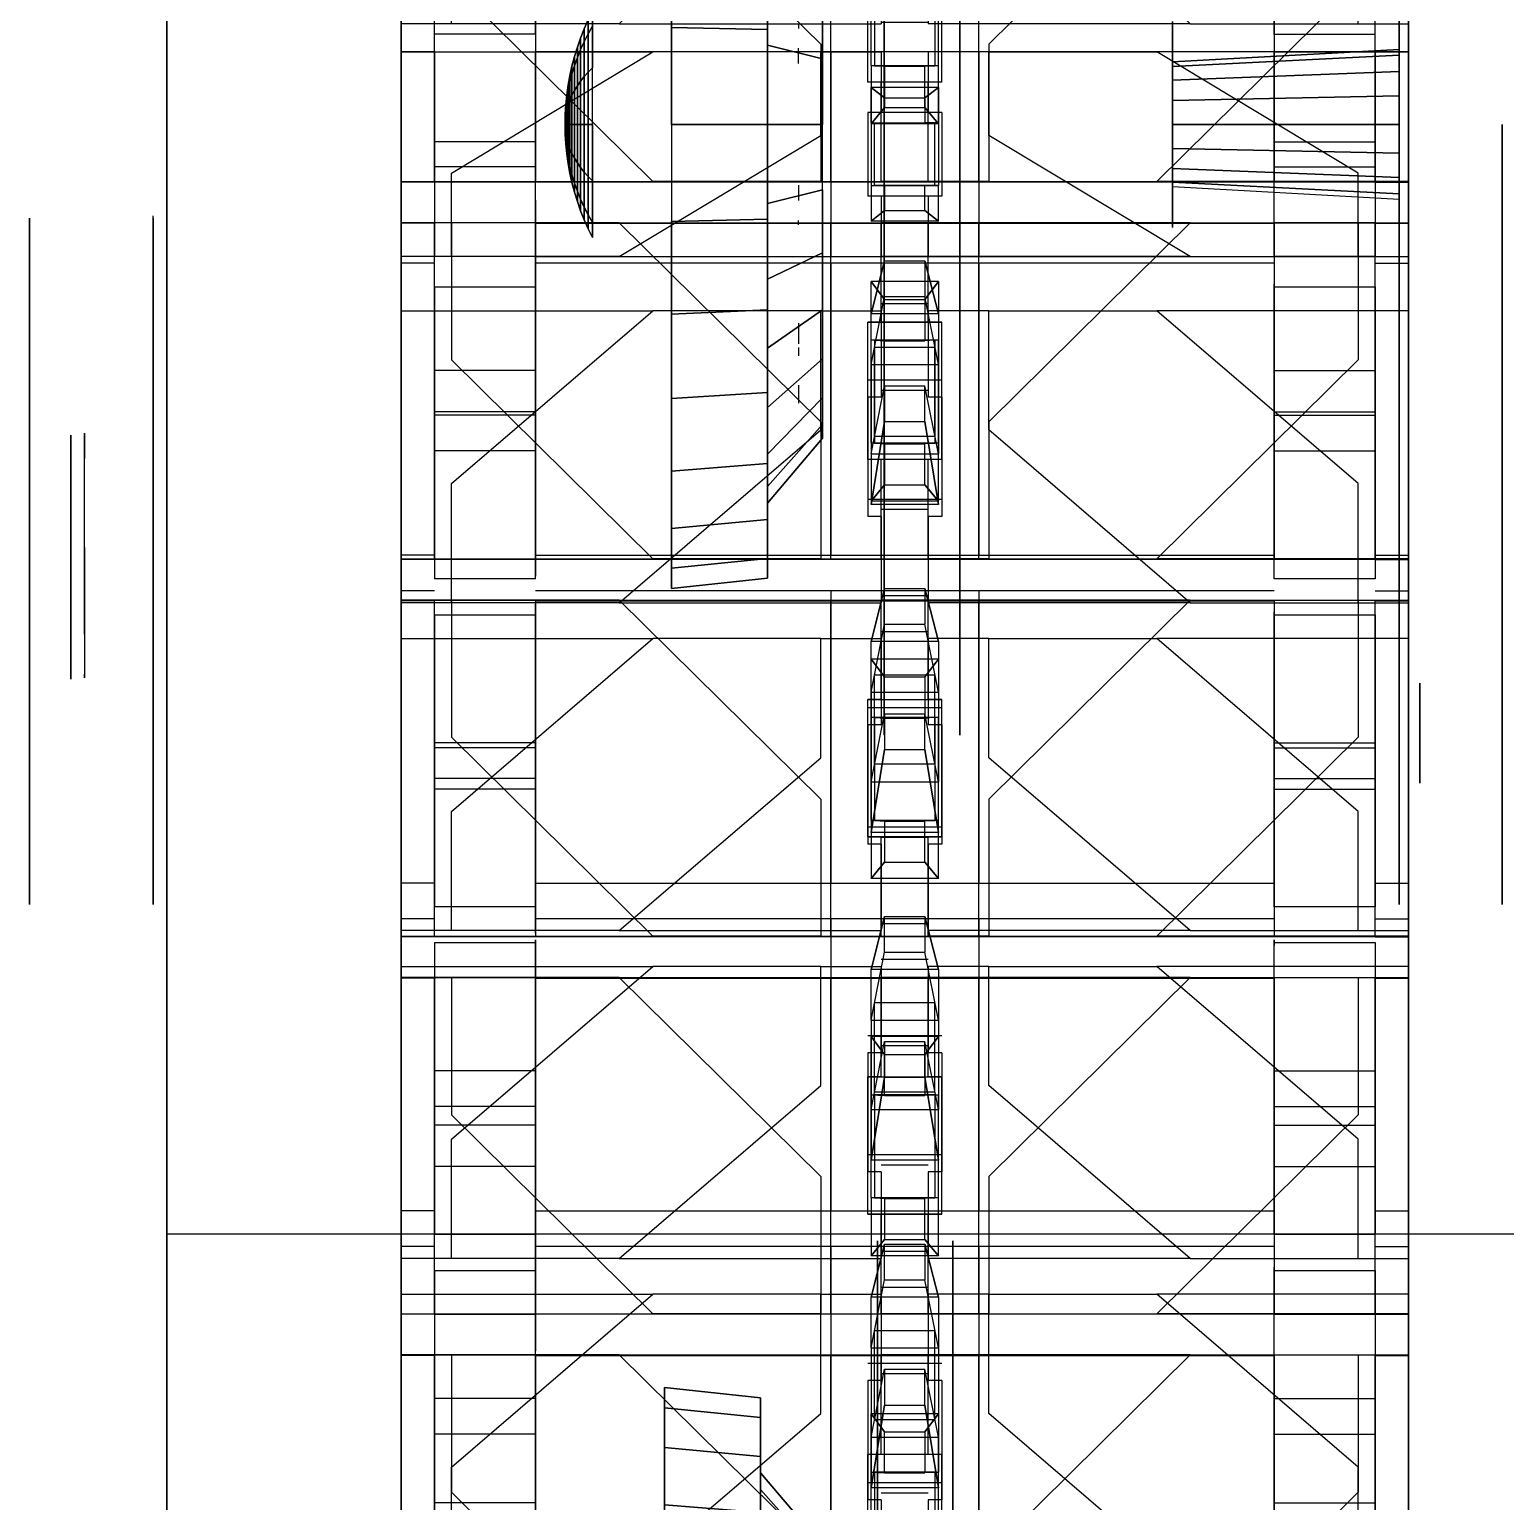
# Model space of a CAD drawing. Extents: x -54 to 215, y -235 to 116.
# Drawn here: x 79.3 to 100.8, y -166.54 to -145.09 of the extents above; entities that cross this region are included whole.
import ezdxf

# ---------------------------------------------------------------- set-up
doc = ezdxf.new("R2010")
doc.units = 0
doc.layers.get('0').update_dxf_attribs({"linetype": 'CONTINUOUS'})
for name, color, linetype in [('A', 7, 'CONTINUOUS'), ('F', 7, 'CONTINUOUS'), ('H', 7, 'CONTINUOUS')]:
    doc.layers.add(name, color=color, linetype=linetype)

# ---------------------------------------------------------------- blocks, each defined once
blk = doc.blocks.new('M-1-01')
at = {"color": 0}
for p, q in [((-80.633, 13.86), (-80.633, -173.64)), ((-80.633, -157.64, 2), (-80.633, -176.64, 2)), ((-80.633, -194.64, -2), (-80.633, -173.64)), ((-80.633, -194.64), (-80.633, -176.64, 2))]:
    blk.add_line(p, q, dxfattribs=at)
at = {"color": 0, "extrusion": (1, 0, -1.60787e-16)}
for p, q in [((-80.633, -134.34, -16.5), (-80.633, -187.34, -16.5)), ((-80.633, -196.14, -0.579), (-80.633, -155.34, 2.65)), ((-82.633, -164.84, -14.7), (-82.633, -164.84, -10.7)), ((-82.633, -168.84, -10.7), (-82.633, -164.84, -10.7)), ((-82.633, -168.84, -14.7), (-82.633, -164.84, -14.7)), ((-82.633, -168.84, -10.7), (-82.633, -168.84, -14.7))]:
    blk.add_line(p, q, dxfattribs=at)
at = {"color": 0, "extrusion": (1, 1.44144e-33, -1.60787e-16)}
for p, q in [((-81.833, -167.927, -10.819), (-81.833, -165.368, -12.704)), ((-81.833, -166.129, -14.591), (-81.833, -165.459, -14.212)), ((-81.833, -166.67, -14.447), (-81.833, -168.508, -11.345))]:
    blk.add_line(p, q, dxfattribs=at)
at = {"color": 0, "extrusion": (1, 0, -1.60787e-16)}
for centre, radius in [((-166.033, -13.436, -82.033), 0.606), ((-168.187, -11.069, -82.033), 0.173)]:
    blk.add_circle(centre, radius, dxfattribs=at)
for centre, radius, start, end in [((-166.84, -14.05, -80.833), 5.568, 206.1093, 333.8907), ((-166.84, -14.05, -80.833), 5.168, 208.3037, 331.6963), ((-168.164, -11.141, -81.833), 0.4, 53.6302, 210.6488)]:
    blk.add_arc(centre, radius, start, end, dxfattribs=at)
at = {"color": 0, "extrusion": (1, 1.44144e-33, -1.60787e-16)}
for centre, radius, start, end in [((-165.901, -13.428, -81.833), 0.9, 299.4683, 53.6302), ((-166.326, -14.243, -81.833), 0.4, 210.6488, 299.4683)]:
    blk.add_arc(centre, radius, start, end, dxfattribs=at)
at = {"color": 0, "invisible_edges": 15}
for points in [[(-82.633, -134.34, 2.65), (-82.633, -164.84, -10.7), (-82.633, -168.84, -10.7), (-82.633, -155.34, 2.65)], [(-82.633, -134.34, -16.5), (-82.633, -164.84, -14.7), (-82.633, -168.84, -14.7), (-82.633, -187.34, -16.5)], [(-82.633, -134.34, -16.5), (-82.633, -164.84, -14.7), (-82.633, -164.84, -10.7), (-82.633, -134.34, 2.65)], [(-82.633, -197.84, -2.72), (-82.633, -196.14, -0.579), (-82.633, -155.34, 2.65), (-82.633, -187.34, -16.5)], [(-82.633, -168.84, -10.7), (-82.633, -155.34, 2.65), (-82.633, -187.34, -16.5)], [(-80.633, -197.84, -2.72), (-80.633, -196.14, -0.579), (-80.633, -155.34, 2.65), (-80.633, -187.34, -16.5)], [(-80.633, -157.64, 2), (-80.633, -176.64, 2), (-80.633, -173.64), (-80.633, -157.64)], [(-59.633, -157.64, 2), (-59.633, -176.64, 2), (-80.633, -176.64, 2), (-80.633, -157.64, 2)], [(-81.833, -168.84, -10.7), (-81.833, -168.84, -14.7), (-81.833, -164.84, -14.7), (-81.833, -164.84, -10.7)], [(-82.633, -168.84, -14.7), (-82.633, -168.84, -10.7), (-82.633, -187.34, -16.5)], [(-80.633, -176.64, 2), (-80.633, -194.64), (-80.633, -194.64, -2), (-80.633, -173.64)], [(-80.633, -181.974, 1.407), (-80.633, -176.64, 2), (-70.933, -176.64, 2), (-70.933, -186.44, 2)], [(-59.633, -176.64, 2), (-59.633, -186.44, 2), (-70.933, -186.44, 2), (-70.933, -176.64, 2)]]:
    blk.add_3dface(points, dxfattribs=at)
at = {"layer": 'A', "color": 0}
blk.add_line((-80.633, -176.64, 2), (-59.633, -176.64, 2), dxfattribs=at)
at = {"color": 0}
mesh = blk.add_polymesh((9, 5), dxfattribs=at)
for k, corner in enumerate([(-82.033, -165.368), (-82.033, -165.003), (-82.033, -165.296), (-82.033, -165.976), (-82.033, -166.67), (-82.033, -165.688), (-82.033, -165.34), (-82.033, -165.611), (-82.033, -166.247), (-82.033, -166.9), (-82.033, -166.008), (-82.033, -165.729), (-82.033, -165.992), (-82.033, -166.563), (-82.033, -167.13), (-82.033, -166.327), (-82.033, -166.153), (-82.033, -166.417), (-82.033, -166.908), (-82.033, -167.36), (-82.033, -166.647), (-82.033, -166.593), (-82.033, -166.864), (-82.033, -167.268), (-82.033, -167.589), (-82.033, -166.967), (-82.033, -167.034), (-82.033, -167.311), (-82.033, -167.628), (-82.033, -167.819), (-82.033, -167.287), (-82.033, -167.458), (-82.033, -167.736), (-82.033, -167.973), (-82.033, -168.049), (-82.033, -167.607), (-82.033, -167.847), (-82.033, -168.117), (-82.033, -168.289), (-82.033, -168.278), (-82.033, -167.927), (-82.033, -168.184), (-82.033, -168.432), (-82.033, -168.56), (-82.033, -168.508)]):
    mesh.set_mesh_vertex(divmod(k, 5), corner)
at = {"layer": 'F', "color": 0}
mesh = blk.add_polymesh((2, 9), dxfattribs=at)
for k, corner in enumerate([(-82.633, -161.84), (-82.633, -162.707), (-82.633, -163.894), (-82.633, -165.308), (-82.633, -166.84), (-82.633, -168.372), (-82.633, -169.786), (-82.633, -170.973), (-82.633, -171.84), (-82.633, -162.29), (-82.633, -163.105), (-82.633, -164.19), (-82.633, -165.466), (-82.633, -166.84), (-82.633, -168.215), (-82.633, -169.49), (-82.633, -170.575), (-82.633, -171.39)]):
    mesh.set_mesh_vertex(divmod(k, 9), corner)
mesh = blk.add_polymesh((2, 9), dxfattribs=at)
for k, corner in enumerate([(-80.833, -161.84), (-80.833, -162.707), (-80.833, -163.894), (-80.833, -165.308), (-80.833, -166.84), (-80.833, -168.372), (-80.833, -169.786), (-80.833, -170.973), (-80.833, -171.84), (-80.833, -162.29), (-80.833, -163.105), (-80.833, -164.19), (-80.833, -165.466), (-80.833, -166.84), (-80.833, -168.215), (-80.833, -169.49), (-80.833, -170.575), (-80.833, -171.39)]):
    mesh.set_mesh_vertex(divmod(k, 9), corner)
blk = doc.blocks.new('M-1-052')
at = {"color": 0, "extrusion": (-1, 0, -1.60787e-16)}
for p, q in [((0, 14.6, 1.9), (0, 1.625, 1.9)), ((0, 14.6, -1.9), (0, 1.625, -1.9)), ((0, 7.6, 1), (0, 12.984, 1)), ((0, 7.6, -1), (0, 12.984, -1)), ((0, 7.4, -0.8), (0, 7.4, 0.8))]:
    blk.add_line(p, q, dxfattribs=at)
at = {"color": 0, "extrusion": (-1, 0, -1.60787e-16), "const_width": 1.3}
blk.add_lwpolyline([(-1.85, 0, 1), (1.85, 0, 1)], format="xyb", close=True, dxfattribs=at)
at = {"color": 0, "extrusion": (-1, 0, -1.60787e-16)}
blk.add_lwpolyline([(-1.2, 0, 1), (1.2, 0, 1)], format="xyb", close=True, dxfattribs=at)
blk.add_lwpolyline([(-0.52, -0.3), (0, -0.6), (0.52, -0.3), (0.52, 0.3), (0, 0.6), (-0.52, 0.3)], close=True, dxfattribs=at)
blk.add_circle((0, 0, 1.5), 2.5, dxfattribs=at)
for centre, radius, start, end in [((-14.6, 0), 1.9, 90, 270), ((-14.6, 0), 1.9, 31.7569, 90), ((-14.6, 0), 1.9, 270, 328.2431), ((-14.6, 0), 1.9, 328.2431, 31.7569), ((-7.6, -0.8), 0.2, 270, 360), ((-7.6, 0.8), 0.2, 0, 90), ((0, 0), 2.5, 229.4642, 130.5358)]:
    blk.add_arc(centre, radius, start, end, dxfattribs=at)
at = {"color": 0, "invisible_edges": 15}
for points in [[(-0.1, 0, 0.6), (-0.1, 0, -0.6), (-0.1, 0.52, -0.3), (-0.1, 0.52, 0.3)], [(-0.1, 0, 0.6), (-0.1, 0, -0.6), (-0.1, -0.52, -0.3), (-0.1, -0.52, 0.3)]]:
    blk.add_3dface(points, dxfattribs=at)
at = {"layer": 'A', "color": 0, "extrusion": (-1, 0, -1.60787e-16), "const_width": 0.1}
blk.add_lwpolyline([(-16.45, 0, 1), (-12.75, 0, 1)], format="xyb", close=True, dxfattribs=at)
at = {"layer": 'A', "color": 0, "extrusion": (-1, 0, -1.60787e-16)}
blk.add_circle((-14.6, 0, -3.3), 1.5, dxfattribs=at)
at = {"color": 0}
mesh = blk.add_polymesh((2, 7), dxfattribs=at)
for k, corner in enumerate([(-0.3, 0.52), (-0.3, 0.52), (-0.3, 0.52), (-0.3, 0.52), (-0.3, 0.52), (-0.3, 0.52), (-0.3, 0.52), (-0.3, 1.039), (-0.3, 1.128), (-0.3, 1.182), (-0.3, 1.2), (-0.3, 1.182), (-0.3, 1.128), (-0.3, 1.039)]):
    mesh.set_mesh_vertex(divmod(k, 7), corner)
mesh = blk.add_polymesh((2, 7), dxfattribs=at)
for k, corner in enumerate([(-0.3, 0.52), (-0.3, 0.433), (-0.3, 0.346), (-0.3, 0.26), (-0.3, 0.173), (-0.3, 0.087), (-0.3, 0), (-0.3, 1.039), (-0.3, 0.919), (-0.3, 0.771), (-0.3, 0.6), (-0.3, 0.41), (-0.3, 0.208), (-0.3, 0)]):
    mesh.set_mesh_vertex(divmod(k, 7), corner)
mesh = blk.add_polymesh((2, 7), dxfattribs=at)
for k, corner in enumerate([(-0.3, 0), (-0.3, 0.087), (-0.3, 0.173), (-0.3, 0.26), (-0.3, 0.346), (-0.3, 0.433), (-0.3, 0.52), (-0.3, 0), (-0.3, 0.208), (-0.3, 0.41), (-0.3, 0.6), (-0.3, 0.771), (-0.3, 0.919), (-0.3, 1.039)]):
    mesh.set_mesh_vertex(divmod(k, 7), corner)
mesh = blk.add_polymesh((2, 7), dxfattribs=at)
for k, corner in enumerate([(-0.3, 0), (-0.3, -0.087), (-0.3, -0.173), (-0.3, -0.26), (-0.3, -0.346), (-0.3, -0.433), (-0.3, -0.52), (-0.3, 0), (-0.3, -0.208), (-0.3, -0.41), (-0.3, -0.6), (-0.3, -0.771), (-0.3, -0.919), (-0.3, -1.039)]):
    mesh.set_mesh_vertex(divmod(k, 7), corner)
mesh = blk.add_polymesh((2, 7), dxfattribs=at)
for k, corner in enumerate([(-0.3, -0.52), (-0.3, -0.433), (-0.3, -0.346), (-0.3, -0.26), (-0.3, -0.173), (-0.3, -0.087), (-0.3, 0), (-0.3, -1.039), (-0.3, -0.919), (-0.3, -0.771), (-0.3, -0.6), (-0.3, -0.41), (-0.3, -0.208), (-0.3, 0)]):
    mesh.set_mesh_vertex(divmod(k, 7), corner)
mesh = blk.add_polymesh((2, 7), dxfattribs=at)
for k, corner in enumerate([(-0.3, -0.52), (-0.3, -0.52), (-0.3, -0.52), (-0.3, -0.52), (-0.3, -0.52), (-0.3, -0.52), (-0.3, -0.52), (-0.3, -1.039), (-0.3, -1.128), (-0.3, -1.182), (-0.3, -1.2), (-0.3, -1.182), (-0.3, -1.128), (-0.3, -1.039)]):
    mesh.set_mesh_vertex(divmod(k, 7), corner)
at = {"layer": 'A', "color": 0}
mesh = blk.add_polymesh((2, 16), dxfattribs=dict(at, n_close=True))
for k, corner in enumerate([(3.3, 13.1), (3.3, 13.214), (3.3, 13.539), (3.3, 14.026), (3.3, 14.6), (3.3, 15.174), (3.3, 15.661), (3.3, 15.986), (3.3, 16.1), (3.3, 15.986), (3.3, 15.661), (3.3, 15.174), (3.3, 14.6), (3.3, 14.026), (3.3, 13.539), (3.3, 13.214), (0, 12.8), (0, 12.937), (0, 13.327), (0, 13.911), (0, 14.6), (0, 15.289), (0, 15.873), (0, 16.263), (0, 16.4), (0, 16.263), (0, 15.873), (0, 15.289), (0, 14.6), (0, 13.911), (0, 13.327), (0, 12.937)]):
    mesh.set_mesh_vertex(divmod(k, 16), corner)
mesh = blk.add_polymesh((2, 4), dxfattribs=at)
for k, corner in enumerate([(-1.5, 12.984), (-1.5, 13.409), (-1.5, 13.968), (-1.5, 14.6), (-1.5, 7.6), (-1.5, 7.6), (-1.5, 7.6), (-1.5, 7.6)]):
    mesh.set_mesh_vertex(divmod(k, 4), corner)
mesh = blk.add_polymesh((2, 4), dxfattribs=at)
for k, corner in enumerate([(-1.5, 12.984), (-1.5, 13.409), (-1.5, 13.968), (-1.5, 14.6), (-1.5, 7.6), (-1.5, 7.6), (-1.5, 7.6), (-1.5, 7.6)]):
    mesh.set_mesh_vertex(divmod(k, 4), corner)
mesh = blk.add_polymesh((2, 4), dxfattribs=at)
for k, corner in enumerate([(0, 12.984), (0, 13.409), (0, 13.968), (0, 14.6), (0, 7.6), (0, 7.6), (0, 7.6), (0, 7.6)]):
    mesh.set_mesh_vertex(divmod(k, 4), corner)
mesh = blk.add_polymesh((2, 4), dxfattribs=at)
for k, corner in enumerate([(0, 12.984), (0, 13.409), (0, 13.968), (0, 14.6), (0, 7.6), (0, 7.6), (0, 7.6), (0, 7.6)]):
    mesh.set_mesh_vertex(divmod(k, 4), corner)
mesh = blk.add_polymesh((2, 19), dxfattribs=at)
for k, corner in enumerate([(-1.5, 7.6), (-1.5, 7.6), (-1.5, 7.6), (-1.5, 7.6), (-1.5, 7.6), (-1.5, 7.422), (-1.5, 7.4), (-1.5, 7.4), (-1.5, 7.4), (-1.5, 7.4), (-1.5, 7.4), (-1.5, 7.4), (-1.5, 7.4), (-1.5, 7.422), (-1.5, 7.6), (-1.5, 7.6), (-1.5, 7.6), (-1.5, 7.6), (-1.5, 7.6), (-1.5, 1.625), (-1.5, 1.799), (-1.5, 1.957), (-1.5, 2.097), (-1.5, 2.218), (-1.5, 2.318), (-1.5, 2.397), (-1.5, 2.454), (-1.5, 2.489), (-1.5, 2.5), (-1.5, 2.489), (-1.5, 2.454), (-1.5, 2.397), (-1.5, 2.318), (-1.5, 2.218), (-1.5, 2.097), (-1.5, 1.957), (-1.5, 1.799), (-1.5, 1.625)]):
    mesh.set_mesh_vertex(divmod(k, 19), corner)
mesh = blk.add_polymesh((2, 19), dxfattribs=at)
for k, corner in enumerate([(0, 7.6), (0, 7.6), (0, 7.6), (0, 7.6), (0, 7.6), (0, 7.422), (0, 7.4), (0, 7.4), (0, 7.4), (0, 7.4), (0, 7.4), (0, 7.4), (0, 7.4), (0, 7.422), (0, 7.6), (0, 7.6), (0, 7.6), (0, 7.6), (0, 7.6), (0, 1.625), (0, 1.799), (0, 1.957), (0, 2.097), (0, 2.218), (0, 2.318), (0, 2.397), (0, 2.454), (0, 2.489), (0, 2.5), (0, 2.489), (0, 2.454), (0, 2.397), (0, 2.318), (0, 2.218), (0, 2.097), (0, 1.957), (0, 1.799), (0, 1.625)]):
    mesh.set_mesh_vertex(divmod(k, 19), corner)
blk = doc.blocks.new('M-1-021')
at = {"color": 0}
for points in [[(-7.75, 0, 1), (7.75, 0, 1)], [(-6.75, 0, 1), (6.75, 0, 1)], [(-4, 0, 1), (4, 0, 1)], [(-1.525, 0, 1), (1.525, 0, 1)]]:
    blk.add_lwpolyline(points, format="xyb", close=True, dxfattribs=at)
for points, const_width in [([(-6.125, 0, 1), (6.125, 0, 1)], 1.25), ([(-3.388, 0, 1), (3.388, 0, 1)], 3.725)]:
    blk.add_lwpolyline(points, format="xyb", close=True, dxfattribs=dict(at, const_width=const_width))
at = {"layer": 'A', "color": 0}
for points, const_width in [([(-8.325, 0, 1), (8.325, 0, 1)], 1.15), ([(-8.325, 0, 1), (8.325, 0, 1)], 1.15), ([(-5.875, 0, 1), (5.875, 0, 1)], 3.75), ([(-7.25, 0, 1), (7.25, 0, 1)], 1), ([(-2.763, 0, 1), (2.763, 0, 1)], 2.475)]:
    blk.add_lwpolyline(points, format="xyb", close=True, dxfattribs=dict(at, const_width=const_width))
for points in [[(-8.9, 0, 1), (8.9, 0, 1)], [(-7.75, 0, 1), (7.75, 0, 1)]]:
    blk.add_lwpolyline(points, format="xyb", close=True, dxfattribs=at)
mesh = blk.add_polymesh((2, 30), dxfattribs=dict(at, n_close=True))
for k, corner in enumerate([(5.25, 0), (5.135, 1.092), (4.796, 2.135), (4.247, 3.086), (3.513, 3.902), (2.625, 4.547), (1.622, 4.993), (0.549, 5.221), (-0.549, 5.221), (-1.622, 4.993), (-2.625, 4.547), (-3.513, 3.902), (-4.247, 3.086), (-4.796, 2.135), (-5.135, 1.092), (-5.25, 0), (-5.135, -1.092), (-4.796, -2.135), (-4.247, -3.086), (-3.513, -3.902), (-2.625, -4.547), (-1.622, -4.993), (-0.549, -5.221), (0.549, -5.221), (1.622, -4.993), (2.625, -4.547), (3.513, -3.902), (4.247, -3.086), (4.796, -2.135), (5.135, -1.092), (5.5, 0), (5.38, 1.144), (5.025, 2.237), (4.45, 3.233), (3.68, 4.087), (2.75, 4.763), (1.7, 5.231), (0.575, 5.47), (-0.575, 5.47), (-1.7, 5.231), (-2.75, 4.763), (-3.68, 4.087), (-4.45, 3.233), (-5.025, 2.237), (-5.38, 1.144), (-5.5, 0), (-5.38, -1.144), (-5.025, -2.237), (-4.45, -3.233), (-3.68, -4.087), (-2.75, -4.763), (-1.7, -5.231), (-0.575, -5.47), (0.575, -5.47), (1.7, -5.231), (2.75, -4.763), (3.68, -4.087), (4.45, -3.233), (5.025, -2.237), (5.38, -1.144)]):
    mesh.set_mesh_vertex(divmod(k, 30), corner)
blk = doc.blocks.new('M-1-02')
at = {"color": 0, "extrusion": (1, 1.83664e-16, -1.83664e-16)}
for points in [[(0, 8.15, 1), (0, -9.65, 1)], [(0, 7, 1), (0, -8.5, 1)], [(0, 4.85, 1), (0, -6.35, 1)], [(0, 3.2, 1), (0, -4.7, 1)], [(0, 0.75, 1), (0, -2.25, 1)]]:
    blk.add_lwpolyline(points, format="xyb", close=True, dxfattribs=at)
for points, const_width in [([(0, 7.575, 1), (0, -9.075, 1)], 1.15), ([(0, 5.925, 1), (0, -7.425, 1)], 2.15), ([(0, 4.025, 1), (0, -5.525, 1)], 1.65), ([(0, 1.975, 1), (0, -3.475, 1)], 2.45)]:
    blk.add_lwpolyline(points, format="xyb", close=True, dxfattribs=dict(at, const_width=const_width))
blk.add_circle((0, -0.75), 1.5, dxfattribs=at)
at = {"color": 0, "invisible_edges": 15}
for points in [[(1.25, 3.538, -0.901), (1.25, 3.8, -1.053), (1.25, 3.8, -0.447), (1.25, 3.538, -0.599)], [(1.25, 2.951, 1.207), (1.25, 3.252, 1.239), (1.25, 2.896, 1.729), (1.25, 2.773, 1.452)], [(1.25, 2.773, -2.952), (1.25, 2.896, -3.229), (1.25, 3.252, -2.739), (1.25, 2.951, -2.707)], [(1.25, 1.237, 2.568), (1.25, 1.462, 2.77), (1.25, 0.886, 2.958), (1.25, 0.949, 2.661)], [(1.25, 0.949, -4.161), (1.25, 0.886, -4.458), (1.25, 1.462, -4.27), (1.25, 1.237, -4.068)], [(1.25, -0.949, 2.661), (1.25, -0.886, 2.958), (1.25, -1.462, 2.77), (1.25, -1.237, 2.568)], [(1.25, -1.237, -4.068), (1.25, -1.462, -4.27), (1.25, -0.886, -4.458), (1.25, -0.949, -4.161)], [(1.25, -2.773, 1.452), (1.25, -2.896, 1.729), (1.25, -3.252, 1.239), (1.25, -2.951, 1.207)], [(1.25, -2.951, -2.707), (1.25, -3.252, -2.739), (1.25, -2.896, -3.229), (1.25, -2.773, -2.952)], [(1.25, -3.538, -0.599), (1.25, -3.8, -0.447), (1.25, -3.8, -1.053), (1.25, -3.538, -0.901)]]:
    blk.add_3dface(points, dxfattribs=at)
at = {"layer": 'A', "color": 0, "extrusion": (1, 1.83664e-16, -1.83664e-16)}
for points, const_width in [([(0, 7.575, 1), (0, -9.075, 1)], 1.15), ([(0, 6.525, 1), (0, -8.025, 1)], 0.95), ([(0, 5.35, 1), (0, -6.85, 1)], 1.1), ([(0, 3.05, 1), (0, -4.55, 1)], 1.6), ([(0, 1.875, 1), (0, -3.375, 1)], 0.75), ([(0, 1.2, 1), (0, -2.7, 1)], 0.6)]:
    blk.add_lwpolyline(points, format="xyb", close=True, dxfattribs=dict(at, const_width=const_width))
for points in [[(0, 7, 1), (0, -8.5, 1)], [(0, 6.05, 1), (0, -7.55, 1)], [(0, 2.25, 1), (0, -3.75, 1)], [(0, 1.5, 1), (0, -3, 1)], [(0, 0.9, 1), (0, -2.4, 1)]]:
    blk.add_lwpolyline(points, format="xyb", close=True, dxfattribs=at)
for points in [[(3.8, -1.053), (4.062, -0.901), (4.062, -0.599), (3.8, -0.447), (3.538, -0.599), (3.538, -0.901)], [(3.252, 1.239), (3.375, 1.515), (3.197, 1.76), (2.896, 1.729), (2.773, 1.452), (2.951, 1.207)], [(2.896, -3.229), (3.197, -3.26), (3.375, -3.015), (3.252, -2.739), (2.951, -2.707), (2.773, -2.952)], [(1.462, 2.77), (1.399, 3.067), (1.111, 3.16), (0.886, 2.958), (0.949, 2.661), (1.237, 2.568)], [(0.886, -4.458), (1.111, -4.66), (1.399, -4.567), (1.462, -4.27), (1.237, -4.068), (0.949, -4.161)], [(-0.886, 2.958), (-1.111, 3.16), (-1.399, 3.067), (-1.462, 2.77), (-1.237, 2.568), (-0.949, 2.661)], [(-1.462, -4.27), (-1.399, -4.567), (-1.111, -4.66), (-0.886, -4.458), (-0.949, -4.161), (-1.237, -4.068)], [(-2.896, 1.729), (-3.197, 1.76), (-3.375, 1.515), (-3.252, 1.239), (-2.951, 1.207), (-2.773, 1.452)], [(-3.252, -2.739), (-3.375, -3.015), (-3.197, -3.26), (-2.896, -3.229), (-2.773, -2.952), (-2.951, -2.707)], [(-3.8, -0.447), (-4.062, -0.599), (-4.062, -0.901), (-3.8, -1.053), (-3.538, -0.901), (-3.538, -0.599)]]:
    blk.add_lwpolyline(points, close=True, dxfattribs=at)
for centre in [(6.085, -0.75, 1.7), (4.303, 3.553, 1.7), (4.303, -5.053, 1.7), (0, 5.335, 1.7), (0, -6.835, 1.7), (-4.303, 3.553, 1.7), (-4.303, -5.053, 1.7), (-6.085, -0.75, 1.7)]:
    blk.add_circle(centre, 0.125, dxfattribs=at)
at = {"layer": 'A', "color": 0, "invisible_edges": 13}
for points in [[(1.25, 3.8, -0.447), (1.25, 3.8, -1.053), (1.25, 4.062, -0.901), (1.25, 4.062, -0.599)], [(1.25, 2.896, 1.729), (1.25, 3.252, 1.239), (1.25, 3.375, 1.515), (1.25, 3.197, 1.76)], [(1.25, 3.252, -2.739), (1.25, 2.896, -3.229), (1.25, 3.197, -3.26), (1.25, 3.375, -3.015)], [(1.25, 0.886, 2.958), (1.25, 1.462, 2.77), (1.25, 1.399, 3.067), (1.25, 1.111, 3.16)], [(1.25, 1.462, -4.27), (1.25, 0.886, -4.458), (1.25, 1.111, -4.66), (1.25, 1.399, -4.567)], [(1.25, -1.462, 2.77), (1.25, -0.886, 2.958), (1.25, -1.111, 3.16), (1.25, -1.399, 3.067)], [(1.25, -0.886, -4.458), (1.25, -1.462, -4.27), (1.25, -1.399, -4.567), (1.25, -1.111, -4.66)], [(1.25, -3.252, 1.239), (1.25, -2.896, 1.729), (1.25, -3.197, 1.76), (1.25, -3.375, 1.515)], [(1.25, -2.896, -3.229), (1.25, -3.252, -2.739), (1.25, -3.375, -3.015), (1.25, -3.197, -3.26)], [(1.25, -3.8, -1.053), (1.25, -3.8, -0.447), (1.25, -4.062, -0.599), (1.25, -4.062, -0.901)]]:
    blk.add_3dface(points, dxfattribs=at)
at = {"color": 0, "extrusion": (-1, 6.92805e-17, 5.50992e-16), "rotation": 270}
blk.add_blockref('M-1-021', (0, -0.75, 1.1), dxfattribs=at)
at = {"layer": 'A', "color": 0}
mesh = blk.add_polymesh((2, 30), dxfattribs=dict(at, n_close=True))
for k, corner in enumerate([(3.1, 0), (3.1, 1.414), (3.1, 2.766), (3.1, 3.997), (3.1, 5.053), (3.1, 5.889), (3.1, 6.467), (3.1, 6.763), (3.1, 6.763), (3.1, 6.467), (3.1, 5.889), (3.1, 5.053), (3.1, 3.997), (3.1, 2.766), (3.1, 1.414), (3.1, 0), (3.1, -1.414), (3.1, -2.766), (3.1, -3.997), (3.1, -5.053), (3.1, -5.889), (3.1, -6.467), (3.1, -6.763), (3.1, -6.763), (3.1, -6.467), (3.1, -5.889), (3.1, -5.053), (3.1, -3.997), (3.1, -2.766), (3.1, -1.414), (1.7, 0), (1.7, 1.383), (1.7, 2.705), (1.7, 3.909), (1.7, 4.942), (1.7, 5.759), (1.7, 6.325), (1.7, 6.614), (1.7, 6.614), (1.7, 6.325), (1.7, 5.759), (1.7, 4.942), (1.7, 3.909), (1.7, 2.705), (1.7, 1.383), (1.7, 0), (1.7, -1.383), (1.7, -2.705), (1.7, -3.909), (1.7, -4.942), (1.7, -5.759), (1.7, -6.325), (1.7, -6.614), (1.7, -6.614), (1.7, -6.325), (1.7, -5.759), (1.7, -4.942), (1.7, -3.909), (1.7, -2.705), (1.7, -1.383)]):
    mesh.set_mesh_vertex(divmod(k, 30), corner)
mesh = blk.add_polymesh((2, 30), dxfattribs=dict(at, n_close=True))
for k, corner in enumerate([(1.7, 0), (1.7, 1.154), (1.7, 2.257), (1.7, 3.262), (1.7, 4.124), (1.7, 4.806), (1.7, 5.278), (1.7, 5.52), (1.7, 5.52), (1.7, 5.278), (1.7, 4.806), (1.7, 4.124), (1.7, 3.262), (1.7, 2.257), (1.7, 1.154), (1.7, 0), (1.7, -1.154), (1.7, -2.257), (1.7, -3.262), (1.7, -4.124), (1.7, -4.806), (1.7, -5.278), (1.7, -5.52), (1.7, -5.52), (1.7, -5.278), (1.7, -4.806), (1.7, -4.124), (1.7, -3.262), (1.7, -2.257), (1.7, -1.154), (0.9, 0), (0.9, 0.956), (0.9, 1.871), (0.9, 2.704), (0.9, 3.418), (0.9, 3.984), (0.9, 4.375), (0.9, 4.575), (0.9, 4.575), (0.9, 4.375), (0.9, 3.984), (0.9, 3.418), (0.9, 2.704), (0.9, 1.871), (0.9, 0.956), (0.9, 0), (0.9, -0.956), (0.9, -1.871), (0.9, -2.704), (0.9, -3.418), (0.9, -3.984), (0.9, -4.375), (0.9, -4.575), (0.9, -4.575), (0.9, -4.375), (0.9, -3.984), (0.9, -3.418), (0.9, -2.704), (0.9, -1.871), (0.9, -0.956)]):
    mesh.set_mesh_vertex(divmod(k, 30), corner)
mesh = blk.add_polymesh((12, 13), dxfattribs=dict(at, m_close=True))
for k, corner in enumerate([(4.65, 0), (4.647, 0), (4.639, 0), (4.625, 0), (4.605, 0), (4.579, 0), (4.549, 0), (4.512, 0), (4.47, 0), (4.423, 0), (4.371, 0), (4.313, 0), (4.25, 0), (4.65, 0), (4.647, -0.071), (4.639, -0.143), (4.625, -0.214), (4.605, -0.284), (4.579, -0.355), (4.549, -0.424), (4.512, -0.493), (4.47, -0.562), (4.423, -0.629), (4.371, -0.696), (4.313, -0.761), (4.25, -0.825), (4.65, 0), (4.647, -0.124), (4.639, -0.247), (4.625, -0.37), (4.605, -0.493), (4.579, -0.614), (4.549, -0.735), (4.512, -0.855), (4.47, -0.973), (4.423, -1.09), (4.371, -1.205), (4.313, -1.318), (4.25, -1.429), (4.65, 0), (4.647, -0.143), (4.639, -0.285), (4.625, -0.427), (4.605, -0.569), (4.579, -0.709), (4.549, -0.849), (4.512, -0.987), (4.47, -1.124), (4.423, -1.258), (4.371, -1.391), (4.313, -1.522), (4.25, -1.65), (4.65, 0), (4.647, -0.124), (4.639, -0.247), (4.625, -0.37), (4.605, -0.493), (4.579, -0.614), (4.549, -0.735), (4.512, -0.855), (4.47, -0.973), (4.423, -1.09), (4.371, -1.205), (4.313, -1.318), (4.25, -1.429), (4.65, 0), (4.647, -0.071), (4.639, -0.143), (4.625, -0.214), (4.605, -0.284), (4.579, -0.355), (4.549, -0.424), (4.512, -0.493), (4.47, -0.562), (4.423, -0.629), (4.371, -0.696), (4.313, -0.761), (4.25, -0.825), (4.65, 0), (4.647, 0), (4.639, 0), (4.625, 0), (4.605, 0), (4.579, 0), (4.549, 0), (4.512, 0), (4.47, 0), (4.423, 0), (4.371, 0), (4.313, 0), (4.25, 0), (4.65, 0), (4.647, 0.071), (4.639, 0.143), (4.625, 0.214), (4.605, 0.284), (4.579, 0.355), (4.549, 0.424), (4.512, 0.493), (4.47, 0.562), (4.423, 0.629), (4.371, 0.696), (4.313, 0.761), (4.25, 0.825), (4.65, 0), (4.647, 0.124), (4.639, 0.247), (4.625, 0.37), (4.605, 0.493), (4.579, 0.614), (4.549, 0.735), (4.512, 0.855), (4.47, 0.973), (4.423, 1.09), (4.371, 1.205), (4.313, 1.318), (4.25, 1.429), (4.65, 0), (4.647, 0.143), (4.639, 0.285), (4.625, 0.427), (4.605, 0.569), (4.579, 0.709), (4.549, 0.849), (4.512, 0.987), (4.47, 1.124), (4.423, 1.258), (4.371, 1.391), (4.313, 1.522), (4.25, 1.65), (4.65, 0), (4.647, 0.124), (4.639, 0.247), (4.625, 0.37), (4.605, 0.493), (4.579, 0.614), (4.549, 0.735), (4.512, 0.855), (4.47, 0.973), (4.423, 1.09), (4.371, 1.205), (4.313, 1.318), (4.25, 1.429), (4.65, 0), (4.647, 0.071), (4.639, 0.143), (4.625, 0.214), (4.605, 0.284), (4.579, 0.355), (4.549, 0.424), (4.512, 0.493), (4.47, 0.562), (4.423, 0.629), (4.371, 0.696), (4.313, 0.761), (4.25, 0.825)]):
    mesh.set_mesh_vertex(divmod(k, 13), corner)
blk = doc.blocks.new('M-1-06')
at = {"color": 0}
for p, q in [((-7.98, 7.464), (-4.23, 7.464)), ((-7.48, 7.464, 1.4), (-7.98, 7.464, 1.4)), ((-7.98, 2.564, 1.4), (-7.98, 7.464, 1.4)), ((-7.98, 7.464, 1.4), (-7.98, 7.464)), ((-7.98, 2.564), (-7.98, 7.464)), ((-7.48, 7.464, 0.7), (-7.48, 2.564, 0.7)), ((-5.98, 7.464, 0.7), (-7.48, 7.464, 0.7)), ((-7.23, 4.564), (-4.23, 7.464)), ((-5.98, 2.564, 0.7), (-5.98, 7.464, 0.7)), ((-5.98, 7.464, 1.4), (5.02, 7.464, 1.4)), ((-1.73, 7.464), (-4.23, 7.464)), ((-1.73, 5.464), (-1.73, 7.464)), ((-1.73, 7.464), (-0.83, 7.464)), ((-1.58, 7.464, 1.4), (-1.58, 2.564, 1.4)), ((-0.83, 7.464), (-0.83, 6.014)), ((-0.83, 7.464, 0.2), (-0.13, 7.464, 0.2)), ((-0.13, 7.464), (-0.13, 6.014)), ((0.77, 7.464), (-0.13, 7.464)), ((0.62, 7.464, 1.4), (0.62, 2.564, 1.4)), ((0.77, 5.464), (0.77, 7.464)), ((0.77, 7.464), (3.27, 7.464)), ((6.27, 4.564), (3.27, 7.464)), ((7.02, 7.464), (3.27, 7.464)), ((6.52, 7.464, 0.7), (5.02, 7.464, 0.7)), ((5.02, 2.564, 0.7), (5.02, 7.464, 0.7)), ((6.52, 7.464, 0.7), (6.52, 2.564, 0.7)), ((6.52, 7.464, 1.4), (7.02, 7.464, 1.4)), ((-0.98, 6.614, 1.4), (-0.78, 6.364, 3.4)), ((-0.98, 6.614, 1.4), (0.02, 6.614, 1.4)), ((-0.98, 6.614, 1.4), (-0.98, 5.764, 1.4)), ((0.02, 6.614, 1.4), (-0.18, 6.364, 3.4)), ((0.02, 5.764, 1.4), (0.02, 6.614, 1.4)), ((-0.78, 6.364, 3.4), (-0.78, 5.764, 3.4)), ((-0.18, 6.364, 3.4), (-0.78, 6.364, 3.4)), ((-0.18, 5.764, 3.4), (-0.18, 6.364, 3.4)), ((-1.03, 6.014), (-1.03, 4.014)), ((-1.03, 6.014, 0.5), (0.07, 6.014, 0.5)), ((-1.03, 6.014), (-0.83, 6.014)), ((-0.83, 6.014, 0.2), (-0.13, 6.014, 0.2)), ((-0.13, 6.014), (0.07, 6.014)), ((0.07, 6.014), (0.07, 4.014)), ((-0.98, 5.764, 1.4), (-0.78, 5.764, 3.4)), ((0.02, 5.764, 1.4), (-0.98, 5.764, 1.4)), ((-0.98, 5.764, 1.4), (-0.98, 4.264, 1.4)), ((-0.929, 4.264, 1.913), (-0.929, 5.764, 1.913)), ((-0.031, 5.764, 1.913), (-0.929, 5.764, 1.913)), ((-0.18, 5.764, 3.4), (-0.78, 5.764, 3.4)), ((0.02, 5.764, 1.4), (-0.18, 5.764, 3.4)), ((-0.031, 4.264, 1.913), (-0.031, 5.764, 1.913)), ((0.02, 5.764, 1.4), (0.02, 4.264, 1.4)), ((-4.73, 2.564), (-1.73, 5.464)), ((3.77, 2.564), (0.77, 5.464)), ((-5.98, 5.314, 0.7), (-7.48, 5.314, 0.7)), ((-7.48, 5.314, 1.2), (-7.48, 4.714, 1.2)), ((-5.98, 5.314, 1.2), (-5.98, 4.714, 1.2)), ((5.02, 5.314, 0.7), (6.52, 5.314, 0.7)), ((5.02, 5.314, 1.2), (5.02, 4.714, 1.2)), ((6.52, 5.314, 1.2), (6.52, 4.714, 1.2)), ((-5.98, 4.714, 0.7), (-7.48, 4.714, 0.7)), ((-7.23, 2.564), (-7.23, 4.564)), ((5.02, 4.714, 0.7), (6.52, 4.714, 0.7)), ((6.27, 2.564), (6.27, 4.564)), ((-0.98, 3.414, 1.4), (-0.98, 4.264, 1.4)), ((0.02, 4.264, 1.4), (-0.98, 4.264, 1.4)), ((-0.98, 4.264, 1.4), (-0.78, 4.264, 3.4)), ((-0.929, 4.264, 1.913), (-0.031, 4.264, 1.913)), ((-0.18, 4.264, 3.4), (-0.78, 4.264, 3.4)), ((-0.78, 3.664, 3.4), (-0.78, 4.264, 3.4)), ((-0.18, 4.264, 3.4), (-0.18, 3.664, 3.4)), ((0.02, 4.264, 1.4), (-0.18, 4.264, 3.4)), ((0.02, 4.264, 1.4), (0.02, 3.414, 1.4)), ((-1.03, 4.014), (-0.83, 4.014)), ((-1.03, 4.014, 0.5), (0.07, 4.014, 0.5)), ((-0.83, 4.014), (-0.83, 2.564)), ((-0.83, 4.014, 0.2), (-0.13, 4.014, 0.2)), ((-0.13, 4.014), (-0.13, 2.564)), ((-0.13, 4.014), (0.07, 4.014)), ((-0.98, 3.414, 1.4), (-0.78, 3.664, 3.4)), ((-0.18, 3.664, 3.4), (-0.78, 3.664, 3.4)), ((0.02, 3.414, 1.4), (-0.18, 3.664, 3.4)), ((-0.98, 3.414, 1.4), (0.02, 3.414, 1.4)), ((-7.23, 2.564), (-7.98, 2.564)), ((-7.48, 2.564, 1.4), (-7.98, 2.564, 1.4)), ((-7.98, 2.564), (-7.98, 2.564, 1.4)), ((-7.48, 2.564, 0.7), (-5.98, 2.564, 0.7)), ((-4.73, 2.564), (-7.23, 2.564)), ((5.02, 2.564, 1.4), (-5.98, 2.564, 1.4)), ((-4.73, 2.564), (-0.83, 2.564)), ((-0.83, 2.564, 0.2), (-0.13, 2.564, 0.2)), ((3.77, 2.564), (-0.13, 2.564)), ((3.77, 2.564), (6.27, 2.564)), ((5.02, 2.564, 0.7), (6.52, 2.564, 0.7)), ((6.27, 2.564), (7.02, 2.564)), ((6.52, 2.564, 1.4), (7.02, 2.564, 1.4))]:
    blk.add_line(p, q, dxfattribs=at)
at = {"color": 0, "extrusion": (-1, 1.22406e-16, -1.83664e-16)}
for centre in [(-6.764, 0.7, 7.98), (-3.264, 0.7, 7.98)]:
    blk.add_circle(centre, 0.65, dxfattribs=at)
at = {"color": 0, "extrusion": (1, -1.22406e-16, -1.83664e-16)}
for centre in [(6.764, 0.7, 7.02), (3.264, 0.7, 7.02)]:
    blk.add_circle(centre, 0.65, dxfattribs=at)
at = {"color": 0, "extrusion": (-1, -1.22406e-16, -1.83664e-16)}
blk.add_arc((-7.464, 0.7, 7.98), 0.3, 90, 270, dxfattribs=at)
at = {"color": 0, "extrusion": (-1, 1.22406e-16, -1.83664e-16)}
for centre, radius, start, end in [((-6.764, 0.7, 5.98), 0.65, 0, 180), ((-3.264, 0.7, 5.98), 0.65, 0, 180), ((-2.564, 0.7, 7.98), 0.3, 270, 90)]:
    blk.add_arc(centre, radius, start, end, dxfattribs=at)
at = {"color": 0, "extrusion": (1, -1.22406e-16, -1.83664e-16)}
for centre in [(6.764, 0.7, 5.02), (3.264, 0.7, 5.02)]:
    blk.add_arc(centre, 0.65, 0, 180, dxfattribs=at)
at = {"color": 0}
for points, invisible_edges in [([(-1.03, 7.464), (-7.98, 7.464), (-7.98, 2.564), (-1.03, 2.564)], 15), ([(-7.98, 7.464, 0.7), (-7.98, 7.464), (-0.83, 7.464), (-0.83, 7.464, 0.7)], 15), ([(-7.98, 2.564), (-7.98, 2.564, 1.4), (-7.98, 7.464, 1.4), (-7.98, 7.464)], 13), ([(-7.98, 7.464, 0.7), (-7.98, 7.464, 1.4), (-7.48, 7.464, 1.4), (-7.48, 7.464, 0.7)], 15), ([(-7.48, 7.464, 1.4), (-7.48, 2.564, 1.4), (-7.98, 2.564, 1.4), (-7.98, 7.464, 1.4)], 15), ([(-0.83, 7.464, 0.7), (-0.83, 7.464), (-7.98, 7.464), (-7.98, 7.464, 0.7)], 15), ([(-7.48, 2.564, 0.7), (-5.98, 2.564, 0.7), (-5.98, 7.464, 0.7), (-7.48, 7.464, 0.7)], 15), ([(-7.23, 2.564, -0.6), (-4.73, 2.564, -0.6), (-4.23, 7.464, -0.6), (-7.23, 4.564, -0.6)], 15), ([(5.02, 7.464, 0.7), (5.02, 7.464, 1.4), (-5.98, 7.464, 1.4), (-5.98, 7.464, 0.7)], 15), ([(5.02, 7.464, 1.4), (5.02, 2.564, 1.4), (-5.98, 2.564, 1.4), (-5.98, 7.464, 1.4)], 15), ([(-1.73, 7.464, -0.6), (-4.23, 7.464, -0.6), (-4.73, 2.564, -0.6), (-1.73, 5.464, -0.6)], 15), ([(-0.83, 7.464), (-0.83, 6.014), (-1.03, 6.014), (-1.03, 7.464)], 15), ([(-0.83, 7.464, 0.7), (-0.83, 7.464, 0.2), (-0.13, 7.464, 0.2), (-0.13, 7.464, 0.7)], 15), ([(-0.83, 7.464, 0.2), (-0.83, 6.014, 0.2), (-0.13, 6.014, 0.2), (-0.13, 7.464, 0.2)], 15), ([(-0.13, 7.464), (-0.13, 6.014), (0.07, 6.014), (0.07, 7.464)], 15), ([(7.02, 7.464, 0.7), (7.02, 7.464), (-0.13, 7.464), (-0.13, 7.464, 0.7)], 15), ([(-0.13, 7.464, 0.7), (-0.13, 7.464), (7.02, 7.464), (7.02, 7.464, 0.7)], 15), ([(0.07, 7.464), (7.02, 7.464), (7.02, 2.564), (0.07, 2.564)], 15), ([(0.77, 7.464, -0.6), (3.27, 7.464, -0.6), (3.77, 2.564, -0.6), (0.77, 5.464, -0.6)], 15), ([(6.27, 2.564, -0.6), (3.77, 2.564, -0.6), (3.27, 7.464, -0.6), (6.27, 4.564, -0.6)], 15), ([(6.52, 2.564, 0.7), (5.02, 2.564, 0.7), (5.02, 7.464, 0.7), (6.52, 7.464, 0.7)], 15), ([(7.02, 7.464, 0.7), (7.02, 7.464, 1.4), (6.52, 7.464, 1.4), (6.52, 7.464, 0.7)], 15), ([(6.52, 7.464, 1.4), (6.52, 2.564, 1.4), (7.02, 2.564, 1.4), (7.02, 7.464, 1.4)], 15), ([(0.02, 6.614, 1.4), (-0.18, 6.364, 3.4), (-0.78, 6.364, 3.4), (-0.98, 6.614, 1.4)], 15), ([(-0.78, 6.364, 3.4), (-0.98, 6.614, 1.4), (-0.98, 5.764, 1.4), (-0.78, 5.764, 3.4)], 14), ([(-0.18, 6.364, 3.4), (0.02, 6.614, 1.4), (0.02, 5.764, 1.4), (-0.18, 5.764, 3.4)], 14), ([(-0.18, 5.764, 3.4), (-0.78, 5.764, 3.4), (-0.78, 6.364, 3.4), (-0.18, 6.364, 3.4)], 15), ([(0.07, 6.014, 0.5), (0.07, 4.014, 0.5), (-1.03, 4.014, 0.5), (-1.03, 6.014, 0.5)], 15), ([(-1.03, 6.014, 0.5), (-1.03, 6.014), (-0.83, 6.014), (-0.83, 6.014, 0.5)], 15), ([(-0.83, 6.014, 0.2), (-0.13, 6.014, 0.2), (-0.13, 6.014, 0.5), (-0.83, 6.014, 0.5)], 15), ([(0.07, 6.014, 0.5), (0.07, 6.014), (-0.13, 6.014), (-0.13, 6.014, 0.5)], 15), ([(-0.78, 5.764, 3.4), (-0.98, 5.764, 1.4), (0.02, 5.764, 1.4), (-0.18, 5.764, 3.4)], 15), ([(-0.929, 5.764, 1.913), (-0.929, 4.264, 1.913), (-0.98, 4.264, 1.4), (-0.98, 5.764, 1.4)], 15), ([(-0.929, 5.764, 1.913), (-0.031, 5.764, 1.913), (-0.031, 4.264, 1.913), (-0.929, 4.264, 1.913)], 15), ([(-0.031, 5.764, 1.913), (-0.031, 4.264, 1.913), (0.02, 4.264, 1.4), (0.02, 5.764, 1.4)], 15), ([(-5.98, 5.314, 1.2), (-5.98, 4.714, 1.2), (-7.48, 4.714, 1.2), (-7.48, 5.314, 1.2)], 15), ([(5.02, 5.314, 1.2), (5.02, 4.714, 1.2), (6.52, 4.714, 1.2), (6.52, 5.314, 1.2)], 15), ([(-0.78, 3.664, 3.4), (-0.98, 3.414, 1.4), (-0.98, 4.264, 1.4), (-0.78, 4.264, 3.4)], 14), ([(-0.78, 4.264, 3.4), (-0.98, 4.264, 1.4), (0.02, 4.264, 1.4), (-0.18, 4.264, 3.4)], 15), ([(-0.18, 4.264, 3.4), (-0.78, 4.264, 3.4), (-0.78, 3.664, 3.4), (-0.18, 3.664, 3.4)], 15), ([(-0.18, 3.664, 3.4), (0.02, 3.414, 1.4), (0.02, 4.264, 1.4), (-0.18, 4.264, 3.4)], 14), ([(-1.03, 4.014, 0.5), (-1.03, 4.014), (-0.83, 4.014), (-0.83, 4.014, 0.5)], 15), ([(-0.83, 2.564), (-0.83, 4.014), (-1.03, 4.014), (-1.03, 2.564)], 15), ([(-0.83, 4.014, 0.2), (-0.13, 4.014, 0.2), (-0.13, 4.014, 0.5), (-0.83, 4.014, 0.5)], 15), ([(-0.83, 2.564, 0.2), (-0.83, 4.014, 0.2), (-0.13, 4.014, 0.2), (-0.13, 2.564, 0.2)], 15), ([(0.07, 4.014, 0.5), (0.07, 4.014), (-0.13, 4.014), (-0.13, 4.014, 0.5)], 15), ([(-0.13, 2.564), (-0.13, 4.014), (0.07, 4.014), (0.07, 2.564)], 15), ([(0.02, 3.414, 1.4), (-0.18, 3.664, 3.4), (-0.78, 3.664, 3.4), (-0.98, 3.414, 1.4)], 15), ([(-7.98, 2.564, 0.7), (-7.98, 2.564), (-0.83, 2.564), (-0.83, 2.564, 0.7)], 15), ([(-7.98, 2.564, 0.7), (-7.98, 2.564, 1.4), (-7.48, 2.564, 1.4), (-7.48, 2.564, 0.7)], 15), ([(-0.83, 2.564, 0.7), (-0.83, 2.564), (-7.98, 2.564), (-7.98, 2.564, 0.7)], 15), ([(5.02, 2.564, 0.7), (5.02, 2.564, 1.4), (-5.98, 2.564, 1.4), (-5.98, 2.564, 0.7)], 15), ([(-0.83, 2.564, 0.7), (-0.83, 2.564, 0.2), (-0.13, 2.564, 0.2), (-0.13, 2.564, 0.7)], 15), ([(-0.13, 2.564, 0.7), (-0.13, 2.564), (7.02, 2.564), (7.02, 2.564, 0.7)], 15), ([(7.02, 2.564, 0.7), (7.02, 2.564, 1.4), (6.52, 2.564, 1.4), (6.52, 2.564, 0.7)], 15)]:
    blk.add_3dface(points, dxfattribs=dict(at, invisible_edges=invisible_edges))
at = {"layer": 'A', "color": 0}
blk.add_line((7.02, 2.564), (7.02, 7.464), dxfattribs=at)
at = {"color": 0}
mesh = blk.add_polymesh((2, 7), dxfattribs=at)
for k, corner in enumerate([(-7.98, 7.464), (-7.98, 7.464), (-7.98, 7.464), (-7.98, 7.464), (-7.98, 7.464), (-7.98, 7.464), (-7.98, 7.464), (-7.98, 7.464), (-7.98, 7.614), (-7.98, 7.724), (-7.98, 7.764), (-7.98, 7.724), (-7.98, 7.614), (-7.98, 7.464)]):
    mesh.set_mesh_vertex(divmod(k, 7), corner)
mesh = blk.add_polymesh((2, 7), dxfattribs=at)
for k, corner in enumerate([(7.02, 7.464), (7.02, 7.464), (7.02, 7.464), (7.02, 7.464), (7.02, 7.464), (7.02, 7.464), (7.02, 7.464), (7.02, 7.464), (7.02, 7.614), (7.02, 7.724), (7.02, 7.764), (7.02, 7.724), (7.02, 7.614), (7.02, 7.464)]):
    mesh.set_mesh_vertex(divmod(k, 7), corner)
mesh = blk.add_polymesh((2, 7), dxfattribs=at)
for k, corner in enumerate([(-7.98, 2.564), (-7.98, 2.564), (-7.98, 2.564), (-7.98, 2.564), (-7.98, 2.564), (-7.98, 2.564), (-7.98, 2.564), (-7.98, 2.564), (-7.98, 2.414), (-7.98, 2.305), (-7.98, 2.264), (-7.98, 2.305), (-7.98, 2.414), (-7.98, 2.564)]):
    mesh.set_mesh_vertex(divmod(k, 7), corner)
mesh = blk.add_polymesh((2, 7), dxfattribs=at)
for k, corner in enumerate([(7.02, 2.564), (7.02, 2.564), (7.02, 2.564), (7.02, 2.564), (7.02, 2.564), (7.02, 2.564), (7.02, 2.564), (7.02, 2.564), (7.02, 2.414), (7.02, 2.305), (7.02, 2.264), (7.02, 2.305), (7.02, 2.414), (7.02, 2.564)]):
    mesh.set_mesh_vertex(divmod(k, 7), corner)
blk = doc.blocks.new('M-1-061')
at = {"color": 0, "extrusion": (8.80809e-19, 0.104528, 0.994522), "rotation": 180}
blk.add_blockref('M-1-06', (-59.66, -43.47, -28.191), dxfattribs=at)
at = {"color": 0, "extrusion": (3.21571e-16, -0.006109, -0.999981), "rotation": 180}
for p in [(-59.66, 47.983, -3.233), (-59.66, 42.483, -3.233), (-59.66, 36.983, -3.233), (-59.66, 31.483, -3.233), (-59.66, 25.983, -3.233)]:
    blk.add_blockref('M-1-06', p, dxfattribs=at)
at = {"color": 0, "yscale": 0.6090909091}
blk.add_blockref('M-1-06', (59.66, 37.882, -32.821), dxfattribs=at)
at = {"color": 0, "extrusion": (2.11224e-17, 0.495459, 0.868632), "rotation": 179.9999999999999}
for p in [(-59.66, -42.237, -9.116), (-59.66, -36.737, -9.116), (-59.66, -31.237, -9.116), (-59.66, -25.737, -9.116)]:
    blk.add_blockref('M-1-06', p, dxfattribs=at)
blk = doc.blocks.new('M-1-05')
at = {"color": 0}
for name, p, xscale in [('M-1-061', (-11.093, 0), -0.9784946237000001), ('M-1-02', (-69.4, 16.2, -6.55), -1)]:
    blk.add_blockref(name, p, dxfattribs=dict(at, xscale=xscale))
at = {"layer": 'H', "color": 0, "xscale": -1}
blk.add_blockref('M-1-02', (-69.3, 41.371, -21.396), dxfattribs=at)
at = {"layer": 'H', "color": 0, "extrusion": (7.20746e-17, 0.794263, 0.607574), "xscale": -1, "rotation": 180}
blk.add_blockref('M-1-052', (61.8, -28.165, 19.373), dxfattribs=at)

msp = doc.modelspace()

# ---------------------------------------------------------------- block references
at = {"color": 0}
msp.add_blockref('M-1-05', (161.055, -187.846), dxfattribs=at)
at = {"color": 0, "extrusion": (3.86209e-19, -0.002094, 0.999998)}
msp.add_blockref('M-1-01', (161.938, 14.009, 5.327), dxfattribs=at)

doc.saveas('drawing.dxf')
